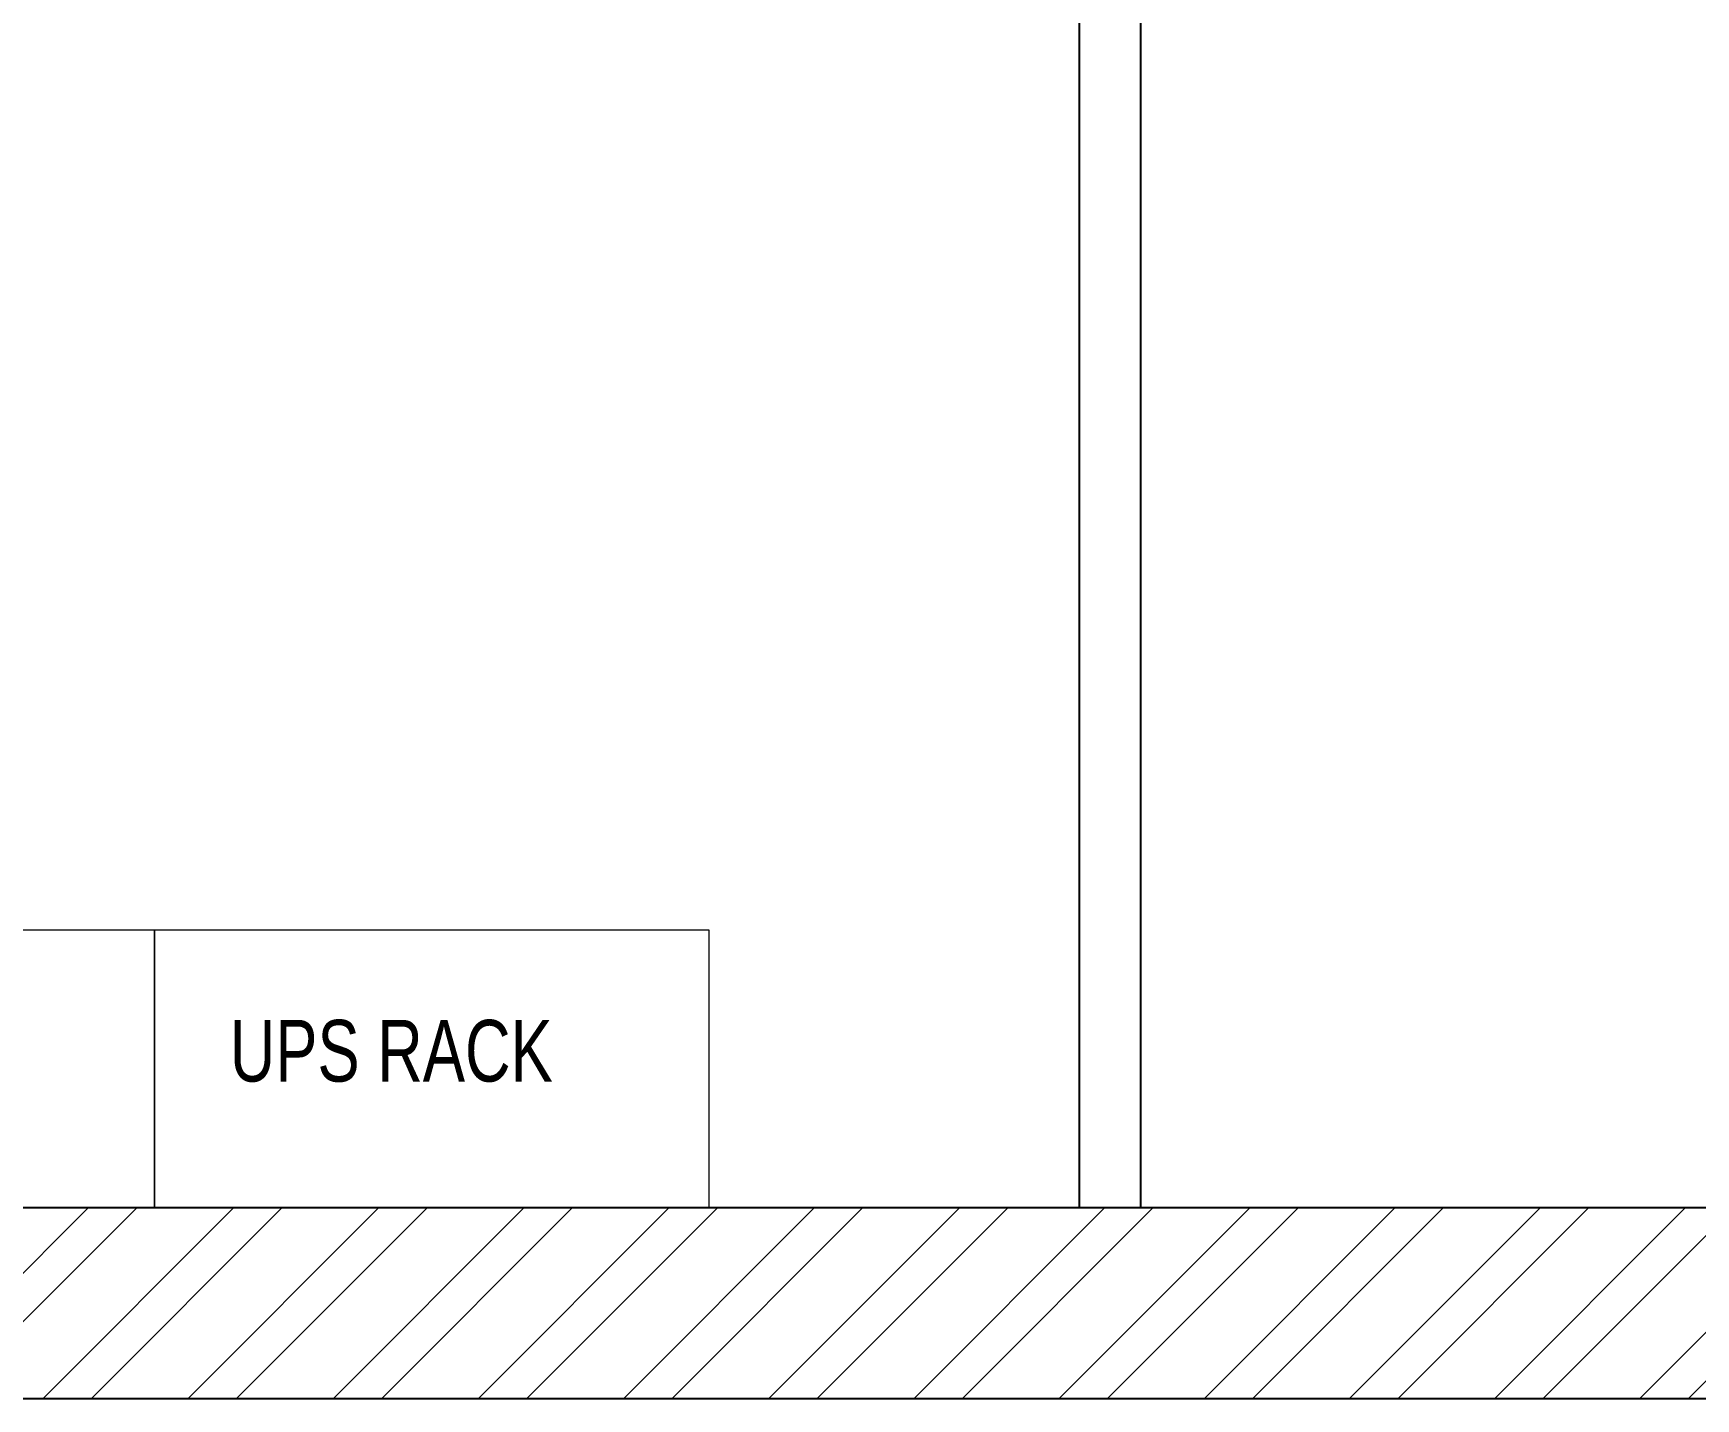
# Model space of a CAD drawing. Header units: feet. Extents: x 6972614 to 7004462, y -5279436 to -5273695.
# Drawn here: x 6988928 to 6991624, y -5279436 to -5277221 of the extents above; entities that cross this region are included whole.
import ezdxf

# ---------------------------------------------------------------- set-up
doc = ezdxf.new("R2010")
doc.units = ezdxf.units.FT
doc.header["$LTSCALE"] = 33
doc.header["$MEASUREMENT"] = 0
doc.layers.add('A-WALL', color=1, linetype='Continuous')
for name, color, linetype, lineweight in [('A-WALL HATCH', 251, 'Continuous', 0), ('LENS-PARTITION', 21, 'Continuous', 25), ('LENS-TEXT', 31, 'Continuous', 5), ('LENS_DIMENSION', 193, 'Continuous', 0), ('LK-FF&E WALL', 1, 'Continuous', 9)]:
    doc.layers.add(name, color=color, linetype=linetype, lineweight=lineweight)
doc.styles.add('LK TXT', font='GILC____.TTF', dxfattribs={"height": 100})

# ---------------------------------------------------------------- blocks, each defined once
blk = doc.blocks.new('A$C3831afab')
at = {"layer": 'A-WALL HATCH'}
h = blk.add_hatch(dxfattribs=at)
h.set_pattern_fill('ANSI32', color=256, scale=444)
h.set_pattern_definition([(45, (-3391640.25, 5458740.59), (-117.733279, 117.733279), []), (45, (-3391561.76, 5458740.59), (-117.733279, 117.733279), [])])
h.paths.add_polyline_path([(-28718, 4891), (-28718, 5431), (-27858, 5431), (-27738, 5431), (-26168, 5431), (-310, 5431), (-310, 310), (-26168, 310), (-28718, 310), (-28718, 590), (-28718, 680), (-29048, 680), (-29048, 0), (0, 0), (0, 5741), (-26168, 5741), (-27738, 5741), (-27858, 5741), (-29048, 5741), (-29048, 4891)])
at = {"layer": 'A-WALL'}
blk.add_line((0, 0), (-29048, 0), dxfattribs=at)
blk.add_lwpolyline([(-29048, 0), (-29048, 680), (-28718, 680), (-28718, 590), (-28718, 590), (-28718, 310), (-27858, 310), (-27738, 310), (-26168, 310), (-310, 310)], dxfattribs=at)

msp = doc.modelspace()

# ---------------------------------------------------------------- linework, layer by layer
at = {"layer": 'LENS-PARTITION'}
msp.add_lwpolyline([(6990624.4, -5275605), (6990624.4, -5279126), (6990724.4, -5279126), (6990724.4, -5275605)], close=True, dxfattribs=at)
at = {"layer": 'LK-FF&E WALL'}
for points in [[(6989124.4, -5278676), (6988224.4, -5278676), (6988224.4, -5279126), (6989124.4, -5279126)], [(6990024.4, -5278676), (6989124.4, -5278676), (6989124.4, -5279126), (6990024.4, -5279126)]]:
    msp.add_lwpolyline(points, close=True, dxfattribs=at)

# ---------------------------------------------------------------- block references
at = {"layer": 'LENS_DIMENSION'}
msp.add_blockref('A$C3831afab', (7004461.8, -5279436), dxfattribs=at)

# ---------------------------------------------------------------- texts
at = {"layer": 'LENS-TEXT', "color": 0, "linetype": 'Continuous', "ltscale": 3, "insert": (6989508.6, -5278872.3), "char_height": 100, "attachment_point": 5, "style": 'LK TXT'}
msp.add_mtext_dynamic_manual_height_columns('UPS RACK', width=1099.487, gutter_width=1, heights=[0], dxfattribs=at)

doc.saveas('drawing.dxf')
